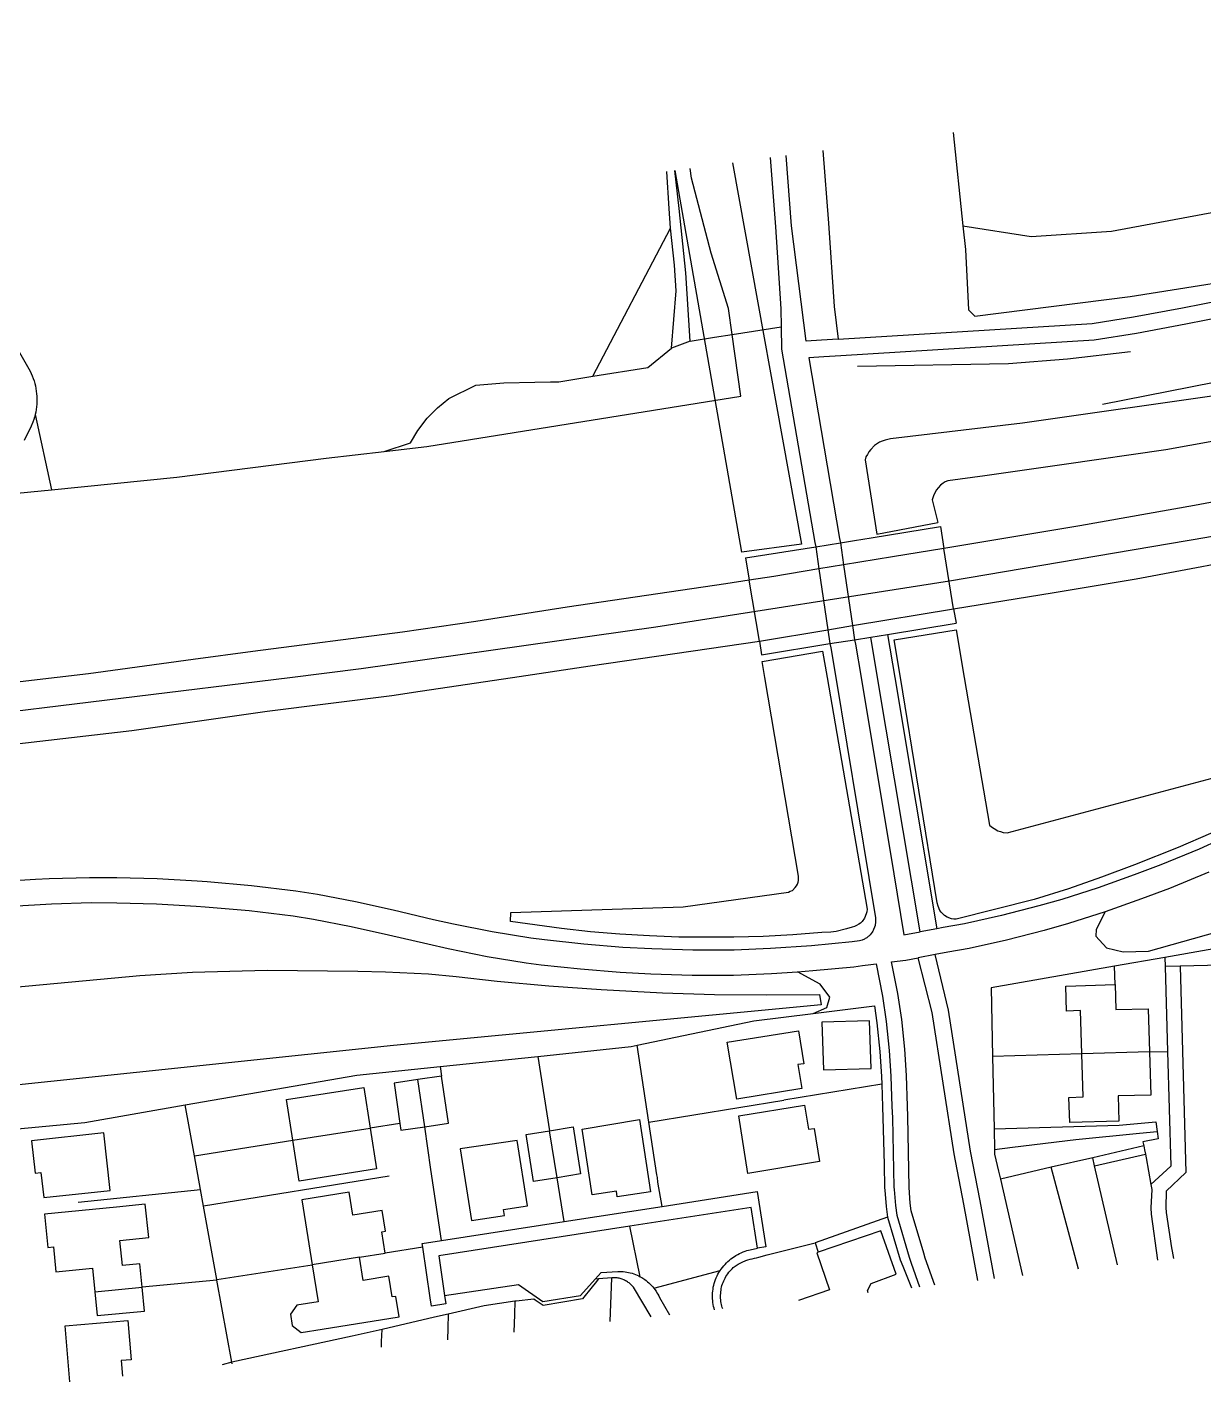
# Model space of a CAD drawing. Header units: millimetres. Extents: x 111502 to 977541, y 8702 to 1044108.
# Drawn here: x 975017.2 to 975158.1, y 473874.3 to 474036.5 of the extents above; entities that cross this region are included whole.
import ezdxf

# ---------------------------------------------------------------- set-up
doc = ezdxf.new("R2010")
doc.units = ezdxf.units.MM
doc.header["$LTSCALE"] = 0.25
doc.layers.add('X HVSS Site Background', color=8, linetype='Continuous')

# ---------------------------------------------------------------- blocks, each defined once
blk = doc.blocks.new('OS MAP')
at = {"layer": 'X HVSS Site Background'}
for points in [[(488769.7, 238492.55), (488830.45, 238500), (488839, 238501.05), (488874.25, 238506.05), (488909.4, 238511.55), (488940.2, 238516.8), (488970.95, 238522.45), (489000, 238528.25), (489001.6, 238528.55), (489060.15, 238541.35), (489081.35, 238546.35), (489102.5, 238551.45), (489123.6, 238556.8), (489144.65, 238562.4), (489161.35, 238567.2), (489168.55, 238569.3), (489175.85, 238571.4), (489196.65, 238577.85)], [(488896.1, 238540.48), (488926.5, 238542.36), (488931.45, 238543.15), (488937.32, 238544.24), (488947.03, 238546.15)], [(488621.72, 238566.13), (488621.25, 238565.85), (488621.5, 238565.5), (488629.98, 238553.85), (488638.22, 238542.94), (488643.67, 238537.51), (488645.96, 238535.43), (488661.62, 238528.34), (488680.9, 238519.22), (488698.33, 238510.51), (488714.18, 238512.49), (488739.46, 238515.41), (488763.97, 238518.19), (488786.25, 238520.77), (488787.36, 238520.89), (488795.8, 238521.84), (488796.58, 238521.93), (488801.9, 238522.46)], [(488909.86, 238565.22), (488911.02, 238554.05)], [(488883.44, 238561.62), (488891.7, 238515.95), (488884.55, 238515)], [(488887.93, 238562.23), (488888.59, 238553.92), (488889.24, 238544.14), (488889.27, 238541.97)], [(488896.1, 238540.48), (488894.08, 238540.36), (488892.25, 238540.25), (488890.51, 238554.06), (488889.85, 238562.49)], [(488894.24, 238563.09), (488894.93, 238554.38), (488895.6, 238544.39), (488896.1, 238540.48)], [(488911.02, 238554.05), (488911.32, 238551.24), (488911.68, 238544.01), (488912.46, 238543.25), (488931.02, 238545.62), (488950.14, 238548.62), (488968.32, 238551.81), (488977.26, 238553.82), (488979.07, 238556.53), (488978.13, 238562.6)], [(488911.02, 238554.05), (488919.17, 238552.77), (488928.81, 238553.41), (488978.13, 238562.6)], [(488876.01, 238553.77), (488875.85, 238556.15), (488875.56, 238560.53), (488875.56, 238560.55)], [(488878.38, 238540.26), (488877.85, 238548.42), (488877.07, 238556.14), (488876.54, 238560.68)], [(488884.55, 238515), (488876.59, 238560.69)], [(488883.4, 238541.05), (488882.96, 238544.18), (488880.89, 238550.79), (488878.54, 238559.76), (488878.38, 238560.93)], [(488947.42, 238544.19), (488937.7, 238542.27), (488931.78, 238541.18), (488926.72, 238540.37), (488896.42, 238538.5), (488894.38, 238538.38), (488892.57, 238538.26), (488896.25, 238516.65), (488896.35, 238516.1)], [(488909.9, 238508.2), (488921.95, 238510.15), (488931.75, 238511.8), (488948.3, 238514.9)], [(488866.71, 238536.06), (488876.01, 238553.77)], [(488876.13, 238539.42), (488876.7, 238546.26), (488876.5, 238549.34), (488876.01, 238553.77)], [(488792.16, 238549.18), (488798.89, 238537.48), (488799.06, 238537.22), (488799.22, 238536.94), (488799.36, 238536.67), (488799.5, 238536.38), (488799.62, 238536.09), (488799.73, 238535.8), (488799.83, 238535.5), (488799.92, 238535.2), (488799.99, 238534.89), (488800.05, 238534.59), (488800.1, 238534.28), (488800.14, 238533.96), (488800.16, 238533.65), (488800.17, 238533.34), (488800.17, 238533.02), (488800.15, 238532.71), (488800.13, 238532.39), (488800.08, 238532.08), (488800.03, 238531.77), (488799.96, 238531.47)], [(489002.27, 238544.55), (489000, 238544.1), (488992.4, 238542.55), (488984.2, 238541.05), (488975.95, 238539.6), (488943.05, 238534), (488918.15, 238530.45), (488902.35, 238528.55), (488901.7, 238528.4), (488901.35, 238528.3), (488901.05, 238528.15), (488900.45, 238527.75), (488900, 238527.3), (488899.75, 238527), (488899.6, 238526.7), (488899.4, 238526.4), (488899.3, 238526.05), (488900.7, 238517.15), (488908, 238518.55)], [(489002.27, 238544.55), (489002.3, 238544.25), (489000, 238542.46), (488996.32, 238539.59), (488985.9, 238536.4), (488935.3, 238527.25), (488923.15, 238525.5), (488913.65, 238524.15), (488909.2, 238523.55), (488908.9, 238523.4), (488908.65, 238523.25), (488908.35, 238523), (488908.05, 238522.7), (488907.85, 238522.45), (488907.55, 238521.85), (488907.35, 238521.25), (488908, 238518.55)], [(488841.73, 238527.05), (488846.83, 238527.65), (488884.44, 238533.68), (488883.4, 238541.05)], [(488878.38, 238540.26), (488881.3, 238540.72), (488883.4, 238541.05)], [(488883.4, 238541.05), (488889.27, 238541.97)], [(488889.27, 238541.97), (488889.3, 238539.3), (488893.3, 238516.15), (488893.4, 238515.65)], [(488927.72, 238532.72), (488967.64, 238540.58)], [(488866.71, 238536.06), (488873.32, 238537.12), (488876.13, 238539.42)], [(488878.38, 238540.26), (488876.13, 238539.42)], [(488898.4, 238537.28), (488916.47, 238537.57), (488923.53, 238538.13), (488931.06, 238539.01)], [(488841.73, 238527.05), (488844.89, 238528.07), (488845.77, 238529.57), (488846.88, 238531.04), (488848.12, 238532.27), (488849.47, 238533.37), (488852.72, 238534.99), (488856.05, 238535.27), (488859.78, 238535.33), (488861.67, 238535.37), (488862.66, 238535.39), (488865.99, 238535.95), (488866.71, 238536.06)], [(488941.75, 238480.55), (488939.3, 238479.45), (488934.7, 238477.55), (488931.5, 238476.35), (488927.2, 238474.8), (488922.85, 238473.4), (488920.1, 238472.65), (488915.65, 238471.5), (488911.2, 238470.5), (488908.65, 238470.05), (488907.9, 238469.9)], [(488799.96, 238531.47), (488799.88, 238531.16), (488799.79, 238530.86), (488799.69, 238530.57), (488799.48, 238530.06), (488798.66, 238528.37)], [(488799.96, 238531.47), (488801.9, 238522.46)], [(488979.01, 238528.06), (488976.75, 238527.6), (488973.85, 238527.05), (488954.25, 238523.5), (488938.75, 238520.6), (488925, 238518.15), (488908.75, 238515.45)], [(488801.9, 238522.46), (488816.94, 238523.97), (488834.81, 238526.24), (488841.73, 238527.05)], [(488940.45, 238476.7), (488935.75, 238474.75), (488932.4, 238473.5), (488928.05, 238471.95)], [(488896.35, 238516.1), (488898.05, 238516.4), (488900.05, 238516.7), (488908.35, 238518.05)], [(488908.35, 238518.05), (488908.75, 238515.45)], [(488885, 238514.3), (488893.4, 238515.65)], [(488908.75, 238515.45), (488902.6, 238514.45), (488896.73, 238513.48), (488893.79, 238512.99), (488888.4, 238512.1), (488885.45, 238511.65)], [(488893.4, 238515.65), (488896.35, 238516.1)], [(488893.4, 238515.65), (488893.79, 238512.99), (488894.86, 238505.71), (488895.1, 238504.05)], [(488896.35, 238516.1), (488896.73, 238513.48), (488897.8, 238506.2), (488898.05, 238504.5)], [(488909.9, 238508.2), (488908.75, 238515.45)], [(488885, 238514.3), (488885.45, 238511.65)], [(488885.45, 238511.65), (488882.65, 238511.2), (488863.65, 238508.4), (488852.7, 238506.7), (488843.95, 238505.4), (488826, 238503.1), (488818.86, 238502.14)], [(488886.65, 238504.35), (488885.45, 238511.65)], [(488886.65, 238504.35), (488894.86, 238505.71), (488897.8, 238506.2), (488909.9, 238508.2)], [(488909.9, 238508.2), (488910.2, 238506.5)], [(488902, 238505.15), (488910.2, 238506.5)], [(488898.05, 238504.5), (488900, 238504.8)], [(488900, 238504.8), (488902, 238505.15)], [(488905.9, 238469.55), (488900.8, 238500), (488900, 238504.8)], [(488902, 238505.15), (488902.85, 238500), (488907.9, 238469.9)], [(488965.25, 238494.8), (488965.6, 238493.8), (488960.5, 238491.5), (488948.25, 238484.9), (488944.45, 238483.05), (488940.65, 238481.3), (488936.8, 238479.65), (488931.55, 238477.55), (488927.6, 238476.1), (488923.65, 238474.7), (488919.55, 238473.4), (488910.2, 238471.05), (488909.95, 238471.05), (488909.65, 238471.1), (488909.15, 238471.3), (488908.8, 238471.5), (488908.4, 238471.9), (488908.25, 238472.1), (488908.05, 238472.6), (488907.95, 238473), (488903.55, 238500), (488902.8, 238504.5), (488910.2, 238505.7)], [(488910.2, 238505.7), (488911.15, 238500), (488914.2, 238482.3), (488914.45, 238482.1), (488914.75, 238481.9), (488915.2, 238481.65), (488915.5, 238481.55), (488915.85, 238481.45), (488916.3, 238481.4), (488958.2, 238492.55), (488965.25, 238494.8)], [(488895.1, 238504.05), (488895.2, 238503.55), (488895.8, 238500), (488899.75, 238476.05), (488900.54, 238471.22), (488900.56, 238471.04), (488900.56, 238470.83), (488900.55, 238470.62), (488900.52, 238470.41), (488900.5, 238470.31), (488900.44, 238470.11), (488900.32, 238469.81), (488900.28, 238469.72), (488900.22, 238469.63), (488900.16, 238469.52), (488900.04, 238469.35), (488899.9, 238469.19), (488899.75, 238469.04), (488899.67, 238468.97), (488899.51, 238468.84), (488899.42, 238468.79), (488899.33, 238468.73), (488899.24, 238468.68), (488899.14, 238468.63), (488899.05, 238468.58), (488898.95, 238468.54), (488898.65, 238468.45), (488897.75, 238468.35), (488892.9, 238467.85), (488888, 238467.55), (488883.65, 238467.35), (488878.7, 238467.35), (488873.8, 238467.5), (488870.3, 238467.65), (488865.65, 238468.05), (488860.95, 238468.6), (488859.3, 238468.8), (488854.65, 238469.55), (488850.05, 238470.45), (488847.65, 238471), (488842.8, 238472.15), (488838.3, 238473.15), (488833.75, 238474), (488831.15, 238474.4), (488825.85, 238475.05), (488820.55, 238475.55), (488819.35, 238475.6), (488814.55, 238475.9), (488809.75, 238476), (488806.45, 238476), (488801.65, 238475.9), (488800, 238475.8), (488796.85, 238475.6)], [(488692.8, 238481.2), (488728.5, 238484.45), (488733.3, 238484.9), (488758.45, 238487.55), (488775.1, 238489.25), (488796.05, 238491.85), (488811.55, 238493.65), (488827.75, 238495.95), (488842.65, 238497.85), (488846.05, 238498.35), (488857.1, 238500), (488866.4, 238501.4), (488886.65, 238504.35)], [(488887, 238501.9), (488894.2, 238503.15), (488894.75, 238500), (488899.55, 238472.25), (488899.5, 238471.95), (488899.45, 238471.7), (488899.25, 238471.2), (488898.95, 238470.8), (488898.75, 238470.6), (488898.55, 238470.45), (488898.3, 238470.3), (488898.05, 238470.2), (488897.75, 238470.1), (488897.1, 238469.9), (488895.85, 238469.6), (488895.2, 238469.5), (488894.15, 238469.45), (488890.65, 238469.2), (488887.1, 238469), (488883.6, 238468.9), (488877, 238468.9), (488873.5, 238469.05), (488869.95, 238469.25), (488866.45, 238469.55), (488862.95, 238469.95), (488856.85, 238470.8), (488856.9, 238471.85)], [(488886.65, 238504.35), (488886.9, 238502.7)], [(488886.9, 238502.7), (488895.1, 238504.05)], [(488895.1, 238504.05), (488898.05, 238504.5)], [(488898.05, 238504.5), (488898.15, 238504), (488898.85, 238500), (488902.75, 238476.5), (488903.95, 238469.2), (488905.9, 238469.55)], [(488818.86, 238502.14), (488806.35, 238500.45), (488802.6, 238500), (488786.6, 238498.1), (488773.85, 238496.55), (488766.5, 238495.7), (488748.55, 238493.9), (488731.5, 238492.05), (488712.15, 238490.4), (488692.25, 238488.6)], [(488856.9, 238471.85), (488877.55, 238472.55), (488890.15, 238474.3), (488890.35, 238474.4), (488890.6, 238474.5), (488890.95, 238474.85), (488891.1, 238475.05), (488891.2, 238475.25), (488891.3, 238475.5), (488891.35, 238475.7), (488891.35, 238476.2), (488887.3, 238500), (488887, 238501.9)], [(488928.05, 238471.95), (488926.98, 238469.83), (488926.92, 238469.03), (488928.2, 238467.64), (488930.21, 238467.17), (488933.23, 238467.22), (488941.45, 238469.56), (488947.27, 238470.49), (488954.9, 238472.71), (488967.97, 238475.95), (488987.05, 238479.11), (489009.41, 238482.58), (489025.85, 238486.09), (489046.13, 238492.21), (489050.67, 238492.19)], [(488797.15, 238472.6), (488801.9, 238472.9), (488806.65, 238473.05), (488809.75, 238473), (488814.5, 238472.9), (488819.25, 238472.6), (488820.3, 238472.55), (488825.6, 238472.1), (488830.85, 238471.45), (488833.3, 238471.05), (488837.8, 238470.2), (488842.25, 238469.2), (488846.95, 238468.1), (488849.4, 238467.55), (488854.05, 238466.6), (488858.75, 238465.85), (488860.55, 238465.6), (488865.25, 238465.1), (488870, 238464.7), (488873.65, 238464.5), (488878.6, 238464.35), (488883.55, 238464.35), (488888.1, 238464.55), (488891.22, 238464.77)], [(488928.05, 238471.95), (488923.65, 238470.55), (488920.75, 238469.7), (488916.25, 238468.55), (488911.75, 238467.55), (488909.2, 238467.1), (488907.71, 238466.82)], [(488907.9, 238469.9), (488905.9, 238469.55)], [(488954.6, 238469.9), (488935.18, 238466.49)], [(488907.67, 238427.25), (488906.52, 238430.49), (488906.33, 238431.06), (488904.82, 238436.13), (488904.69, 238437.06), (488904.57, 238438.94), (488904.43, 238447.42), (488904.39, 238448.69), (488904.27, 238452.36), (488904.06, 238455.48), (488903.7, 238459.04), (488903.23, 238462.15), (488902.48, 238465.94), (488904.2, 238466.15), (488905.65, 238466.42)], [(488907.71, 238466.82), (488905.65, 238466.42)], [(488912.81, 238427.82), (488911.13, 238436.95), (488909.97, 238442.98), (488907.34, 238459.87), (488905.65, 238466.42)], [(488914.81, 238428.05), (488913.09, 238437.33), (488911.94, 238443.29), (488909.31, 238460.18), (488907.71, 238466.82)], [(488935.18, 238466.49), (488929.16, 238465.43)], [(488935.18, 238466.49), (488935.21, 238465.39)], [(488764, 238459.8), (488812.5, 238464.3), (488818.8, 238464.7), (488827.75, 238464.95), (488838.6, 238464.85), (488841.9, 238464.75), (488847.05, 238464.5), (488850.35, 238464.2), (488855.25, 238463.65), (488861.45, 238463.1), (488867.7, 238462.65), (488875.05, 238462.25), (488881.3, 238462.05), (488887.5, 238462), (488893.85, 238462.05)], [(488891.22, 238464.77), (488893.05, 238464.9), (488897.95, 238465.35), (488899, 238465.5), (488899.99, 238465.62), (488900.62, 238465.7), (488901.39, 238461.83), (488901.84, 238458.81), (488902.2, 238455.32), (488902.4, 238452.27), (488902.52, 238448.63), (488902.57, 238447.29), (488902.76, 238438.96), (488902.79, 238438.72), (488902.93, 238436.78), (488903.09, 238435.61), (488904.59, 238430.59), (488904.82, 238429.88), (488905.84, 238427.04)], [(488893.09, 238459.78), (488894.72, 238460.48), (488895.09, 238461.72), (488893.93, 238463.29), (488891.22, 238464.77)], [(488929.16, 238465.43), (488914.39, 238462.83), (488914.56, 238454.63)], [(488929.23, 238463.23), (488929.16, 238465.43)], [(488937.01, 238465.44), (488935.21, 238465.39)], [(488935.21, 238465.39), (488935.5, 238455.24)], [(488937.01, 238465.44), (488937.71, 238440.75), (488935.33, 238438.52), (488935.31, 238436.53), (488935.34, 238435.93), (488935.97, 238431.72), (488936.05, 238431.31), (488936.22, 238430.44)], [(488942.03, 238460.38), (488941.98, 238460.98), (488941.94, 238465.56), (488937.01, 238465.44)], [(488925.26, 238454.94), (488925.11, 238460.11), (488923.41, 238460.06), (488923.33, 238463.06), (488929.23, 238463.23)], [(488929.23, 238463.23), (488929.31, 238460.23), (488933.21, 238460.34), (488933.36, 238455.18)], [(488893.85, 238462.05), (488894.05, 238460.8), (488842.85, 238455.95), (488791.55, 238450.55), (488747.45, 238446.15), (488712.3, 238442.45), (488712.2, 238444.7), (488712.35, 238445), (488712.6, 238445.45), (488712.8, 238445.7), (488713.2, 238446.1)], [(488872.01, 238455.96), (488886, 238458.89), (488893.09, 238459.78)], [(488893.09, 238459.78), (488900.42, 238460.7), (488900.73, 238458.67), (488901.08, 238455.23), (488901.28, 238452.21), (488901.31, 238451.29)], [(488900.03, 238453.19), (488899.85, 238458.9), (488894.15, 238458.72), (488894.33, 238453.01), (488900.03, 238453.19)], [(488882.79, 238456.32), (488891.32, 238457.71), (488891.97, 238453.76), (488891.27, 238453.65), (488891.74, 238450.79), (488883.94, 238449.52), (488882.79, 238456.32)], [(488848.44, 238453.41), (488860.12, 238454.64)], [(488860.12, 238454.64), (488871.29, 238455.81), (488872.01, 238455.96)], [(488860.12, 238454.64), (488861.54, 238445.74)], [(488873.42, 238446.76), (488872.01, 238455.96)], [(488925.26, 238454.94), (488914.56, 238454.63)], [(488914.56, 238454.63), (488914.74, 238445.98)], [(488933.36, 238455.18), (488933.51, 238450.01), (488929.61, 238449.9), (488929.7, 238446.9), (488923.8, 238446.73), (488923.71, 238449.73), (488925.41, 238449.78), (488925.26, 238454.94)], [(488933.36, 238455.18), (488925.26, 238454.94)], [(488933.36, 238455.18), (488935.5, 238455.24)], [(488935.5, 238455.24), (488935.89, 238441.51), (488933.52, 238439.29)], [(488817.93, 238448.82), (488838.48, 238452.37), (488848.44, 238453.41)], [(488848.44, 238453.41), (488848.61, 238452.28)], [(488845.76, 238451.86), (488842.92, 238451.44), (488843.63, 238446.61)], [(488848.61, 238452.28), (488845.76, 238451.86)], [(488846.59, 238446.21), (488845.76, 238451.86)], [(488846.59, 238446.21), (488849.44, 238446.63), (488848.61, 238452.28)], [(488901.31, 238451.29), (488889.6, 238449.39)], [(488901.31, 238451.29), (488901.4, 238448.59), (488901.45, 238447.26), (488901.58, 238441.68), (488901.64, 238438.88), (488901.68, 238438.61), (488901.82, 238436.66), (488901.99, 238435.37)], [(488830.8, 238444.59), (488830.03, 238449.47), (488839.32, 238450.92), (488840.08, 238446.05)], [(488794.43, 238445.65), (488805.92, 238446.74), (488817.93, 238448.82)], [(488819.03, 238442.74), (488817.93, 238448.82)], [(488873.42, 238446.76), (488889.6, 238449.39)], [(488893.87, 238442.04), (488885.26, 238440.63), (488884.18, 238447.51), (488892.05, 238448.79), (488892.52, 238445.91), (488893.22, 238446.02), (488893.87, 238442.04)], [(488843.63, 238446.61), (488840.08, 238446.05)], [(488843.63, 238446.61), (488843.75, 238445.79), (488846.59, 238446.21)], [(488866.65, 238438.06), (488865.45, 238445.93), (488872.3, 238447.08), (488873.63, 238438.42), (488869.65, 238437.81), (488869.54, 238438.51), (488866.65, 238438.06)], [(488875.01, 238436.68), (488874.51, 238439.58), (488874.45, 238440.12), (488874.38, 238440.44), (488873.42, 238446.76)], [(488914.74, 238445.98), (488929.71, 238446.4), (488934.11, 238446.8), (488934.26, 238445.66)], [(488808.19, 238445.49), (488799.54, 238444.54), (488799.96, 238440.67), (488800.66, 238440.74), (488800.99, 238437.76), (488808.94, 238438.59), (488808.19, 238445.49)], [(488830.8, 238444.59), (488840.08, 238446.05)], [(488840.08, 238446.05), (488840.84, 238441.16), (488831.56, 238439.71), (488830.8, 238444.59)], [(488848.59, 238432.58), (488847.34, 238441.11), (488846.59, 238446.21)], [(488862.44, 238440.11), (488859.63, 238439.66), (488858.72, 238445.29), (488861.54, 238445.74)], [(488861.54, 238445.74), (488864.35, 238446.19), (488865.25, 238440.56), (488862.44, 238440.11)], [(488862.44, 238440.11), (488861.54, 238445.74)], [(488914.74, 238445.98), (488914.79, 238443.48)], [(488914.79, 238443.48), (488916.95, 238443.75), (488924.55, 238444.7), (488932.15, 238445.45), (488934.26, 238445.66)], [(488934.26, 238445.66), (488934.38, 238444.77), (488932.57, 238444.4), (488932.66, 238443.91)], [(488819.03, 238442.74), (488830.8, 238444.59)], [(488858.9, 238436.75), (488857.67, 238444.55), (488850.84, 238443.58), (488852.19, 238434.98), (488856.14, 238435.6), (488856.03, 238436.3), (488858.9, 238436.75)], [(488914.79, 238443.48), (488914.8, 238442.95), (488915.28, 238440.89), (488915.5, 238439.95)], [(488932.66, 238443.91), (488926.56, 238442.51)], [(488932.66, 238443.91), (488932.74, 238443.44), (488932.86, 238442.93)], [(488819.76, 238438.71), (488819.03, 238442.74)], [(488926.56, 238442.51), (488921.58, 238441.37)], [(488926.78, 238441.53), (488926.56, 238442.51)], [(488926.78, 238441.53), (488932.86, 238442.93)], [(488929.52, 238429.69), (488926.78, 238441.53)], [(488932.86, 238442.93), (488932.96, 238442.48), (488933.52, 238439.29)], [(488842.34, 238440.3), (488820.12, 238436.69)], [(488863.28, 238434.86), (488862.44, 238440.11)], [(488921.58, 238441.37), (488915.5, 238439.95)], [(488915.5, 238439.95), (488918.17, 238428.42)], [(488924.84, 238429.17), (488921.58, 238441.37)], [(488805.11, 238437.18), (488819.76, 238438.71)], [(488820.12, 238436.69), (488819.76, 238438.71)], [(488841.85, 238431.07), (488841.45, 238433.64), (488841.89, 238433.71), (488841.5, 238436.18), (488837.99, 238435.61), (488837.54, 238438.38), (488831.87, 238437.46), (488832.32, 238434.7), (488833.11, 238429.7)], [(488875.01, 238436.68), (488886.39, 238438.45), (488887.42, 238431.82), (488886.43, 238431.67)], [(488933.52, 238439.29), (488933.62, 238438.71), (488933.51, 238436.49), (488933.55, 238435.75), (488934.33, 238430.23)], [(488810.1, 238432.58), (488813.56, 238432.94), (488813.15, 238436.94), (488809.69, 238436.58)], [(488821.71, 238427.91), (488820.12, 238436.69)], [(488863.28, 238434.86), (488875.01, 238436.68)], [(488809.69, 238436.58), (488801.08, 238435.74), (488801.47, 238431.76), (488802.16, 238431.83), (488802.45, 238428.84), (488806.83, 238429.27), (488807.1, 238426.44)], [(488886.43, 238431.67), (488885.67, 238436.56), (488871.16, 238434.31)], [(488901.99, 238435.37), (488893.32, 238432.33)], [(488901.99, 238435.37), (488903.52, 238430.27), (488903.82, 238429.51), (488904.86, 238426.93)], [(488871.16, 238434.31), (488848.28, 238430.75), (488848.98, 238426.01)], [(488848.59, 238432.58), (488863.28, 238434.86)], [(488872.4, 238428.26), (488871.16, 238434.31)], [(488899.66, 238426.35), (488899.58, 238426.59), (488900.04, 238427.46), (488903.02, 238428.55), (488901.19, 238433.74), (488893.71, 238431.19), (488893.52, 238431.13), (488895.04, 238426.68), (488891.34, 238425.42)], [(488812.78, 238426.99), (488812.5, 238429.82), (488810.41, 238429.62), (488810.1, 238432.58)], [(488846.35, 238431.78), (488841.85, 238431.07)], [(488846.35, 238431.78), (488846.28, 238432.22), (488848.59, 238432.58)], [(488848.98, 238426.01), (488849.13, 238425.01), (488847.39, 238424.75), (488847.24, 238425.75), (488846.35, 238431.78)], [(488882.27, 238424.41), (488882.22, 238424.56), (488882.17, 238424.73), (488882.13, 238424.92), (488882.09, 238425.11), (488882.06, 238425.3), (488882.03, 238425.5), (488882.02, 238425.69), (488882.01, 238425.88), (488882.01, 238426.05), (488882.03, 238426.24), (488882.04, 238426.45), (488882.07, 238426.65), (488882.1, 238426.84), (488882.13, 238427.01), (488882.18, 238427.19), (488882.24, 238427.39), (488882.31, 238427.58), (488882.38, 238427.76), (488882.46, 238427.93), (488882.55, 238428.1), (488882.65, 238428.28), (488882.75, 238428.45), (488882.88, 238428.61), (488883, 238428.79), (488883.12, 238428.93), (488883.26, 238429.08), (488883.39, 238429.22), (488883.53, 238429.36), (488883.88, 238429.6), (488884.11, 238429.75), (488884.34, 238429.88), (488884.58, 238430), (488885.04, 238430.19), (488885.29, 238430.28), (488885.55, 238430.35), (488885.81, 238430.42), (488886.07, 238430.48), (488886.33, 238430.54), (488886.59, 238430.61), (488887.57, 238430.86), (488893.32, 238432.33)], [(488893.32, 238432.33), (488893.71, 238431.19)], [(488833.11, 238429.7), (488833.82, 238425.24), (488831.3, 238424.85), (488830.51, 238423.78), (488830.72, 238422.44), (488831.82, 238421.59), (488834.33, 238421.99), (488843.52, 238423.44), (488843.13, 238425.91), (488842.68, 238425.84), (488842.29, 238428.31), (488839.23, 238427.82), (488838.79, 238430.59)], [(488838.79, 238430.59), (488833.11, 238429.7)], [(488838.79, 238430.59), (488841.85, 238431.07)], [(488881.95, 238428.99), (488882.09, 238429.18), (488882.23, 238429.38), (488882.38, 238429.56), (488882.54, 238429.74), (488882.71, 238429.92), (488882.89, 238430.08), (488883.07, 238430.24), (488883.25, 238430.39), (488883.45, 238430.54), (488883.85, 238430.8), (488884.06, 238430.92), (488884.27, 238431.03), (488884.49, 238431.13), (488884.71, 238431.22), (488884.94, 238431.31), (488885.17, 238431.38), (488885.55, 238431.48), (488886.43, 238431.67)], [(488821.71, 238427.91), (488833.11, 238429.7)], [(488866.98, 238427.96), (488867.7, 238428.77), (488869.7, 238428.88), (488869.92, 238428.88), (488870.14, 238428.88), (488870.35, 238428.87), (488870.57, 238428.84), (488870.78, 238428.81), (488870.99, 238428.77), (488871.2, 238428.72), (488871.41, 238428.67), (488871.61, 238428.6), (488871.82, 238428.53), (488872.02, 238428.44), (488872.21, 238428.35), (488872.4, 238428.26)], [(488874.03, 238426.88), (488881.95, 238428.99)], [(488881.28, 238424.3), (488881.23, 238424.49), (488881.18, 238424.71), (488881.13, 238424.94), (488881.1, 238425.17), (488881.07, 238425.4), (488881.05, 238425.63), (488881.04, 238425.86), (488881.04, 238426.09), (488881.06, 238426.32), (488881.08, 238426.55), (488881.11, 238426.78), (488881.14, 238427.01), (488881.19, 238427.24), (488881.25, 238427.46), (488881.32, 238427.69), (488881.4, 238427.92), (488881.49, 238428.14), (488881.59, 238428.36), (488881.7, 238428.57), (488881.82, 238428.78), (488881.95, 238428.99)], [(488807.1, 238426.44), (488807.38, 238423.6), (488813.06, 238424.15), (488812.78, 238426.99)], [(488807.1, 238426.44), (488812.78, 238426.99)], [(488821.72, 238427.86), (488812.78, 238426.99)], [(488821.72, 238427.86), (488821.71, 238427.91)], [(488823.5, 238418.02), (488821.72, 238427.86)], [(488848.98, 238426.01), (488857.81, 238427.32), (488860.72, 238425.29), (488865.26, 238426.02), (488866.98, 238427.96)], [(488867.4, 238428), (488866.99, 238427.49), (488866.62, 238427.03), (488865.48, 238425.63), (488860.79, 238424.8), (488859.82, 238425.47), (488859.64, 238425.59), (488857.54, 238425.34), (488857.4, 238425.32)], [(488867.4, 238428), (488866.98, 238427.96)], [(488868.98, 238428.14), (488867.4, 238428)], [(488868.8, 238422.9), (488868.98, 238428.14)], [(488873.72, 238423.45), (488871.58, 238427), (488871.55, 238427.03), (488871.44, 238427.16), (488871.35, 238427.26), (488871.26, 238427.34), (488871.16, 238427.43), (488871.06, 238427.51), (488870.96, 238427.58), (488870.86, 238427.65), (488870.75, 238427.72), (488870.64, 238427.78), (488870.52, 238427.84), (488870.41, 238427.89), (488870.23, 238427.96), (488870.11, 238428.01), (488869.99, 238428.04), (488869.87, 238428.07), (488869.74, 238428.1), (488869.62, 238428.12), (488869.49, 238428.13), (488869.36, 238428.14), (488869.24, 238428.14), (488869.11, 238428.14), (488868.98, 238428.14)], [(488872.4, 238428.26), (488872.59, 238428.15), (488872.94, 238427.92), (488873.11, 238427.79), (488873.28, 238427.66), (488873.44, 238427.52), (488873.6, 238427.37), (488873.75, 238427.21), (488873.89, 238427.05), (488874.03, 238426.88)], [(488857.4, 238425.32), (488853.71, 238424.77), (488849.4, 238423.78)], [(488857.4, 238425.32), (488857.35, 238423.73), (488857.28, 238421.61)], [(488874.03, 238426.88), (488874.15, 238426.71), (488874.28, 238426.53), (488874.39, 238426.35), (488874.5, 238426.17), (488874.6, 238425.98), (488874.69, 238425.78), (488875.89, 238423.69)], [(488849.4, 238423.78), (488847.77, 238423.4), (488841.49, 238421.96)], [(488849.4, 238423.78), (488849.35, 238422.1), (488849.31, 238420.72)], [(488804.13, 238415.67), (488803.56, 238422.37), (488811.04, 238423), (488811.44, 238418.32), (488810.24, 238418.22), (488810.4, 238416.37)], [(488841.49, 238421.96), (488837.91, 238421.14), (488823.5, 238418.02)], [(488841.42, 238419.84), (488841.44, 238420.49), (488841.49, 238421.96)], [(488823.5, 238418.02), (488822.36, 238417.71)], [(488823.53, 238417.84), (488823.5, 238418.02)]]:
    blk.add_lwpolyline(points, dxfattribs=at)

msp = doc.modelspace()

# ---------------------------------------------------------------- block references
at = {"lineweight": 0}
msp.add_blockref('OS MAP', (486218.2, 235458.61), dxfattribs=at)

doc.saveas('drawing.dxf')
